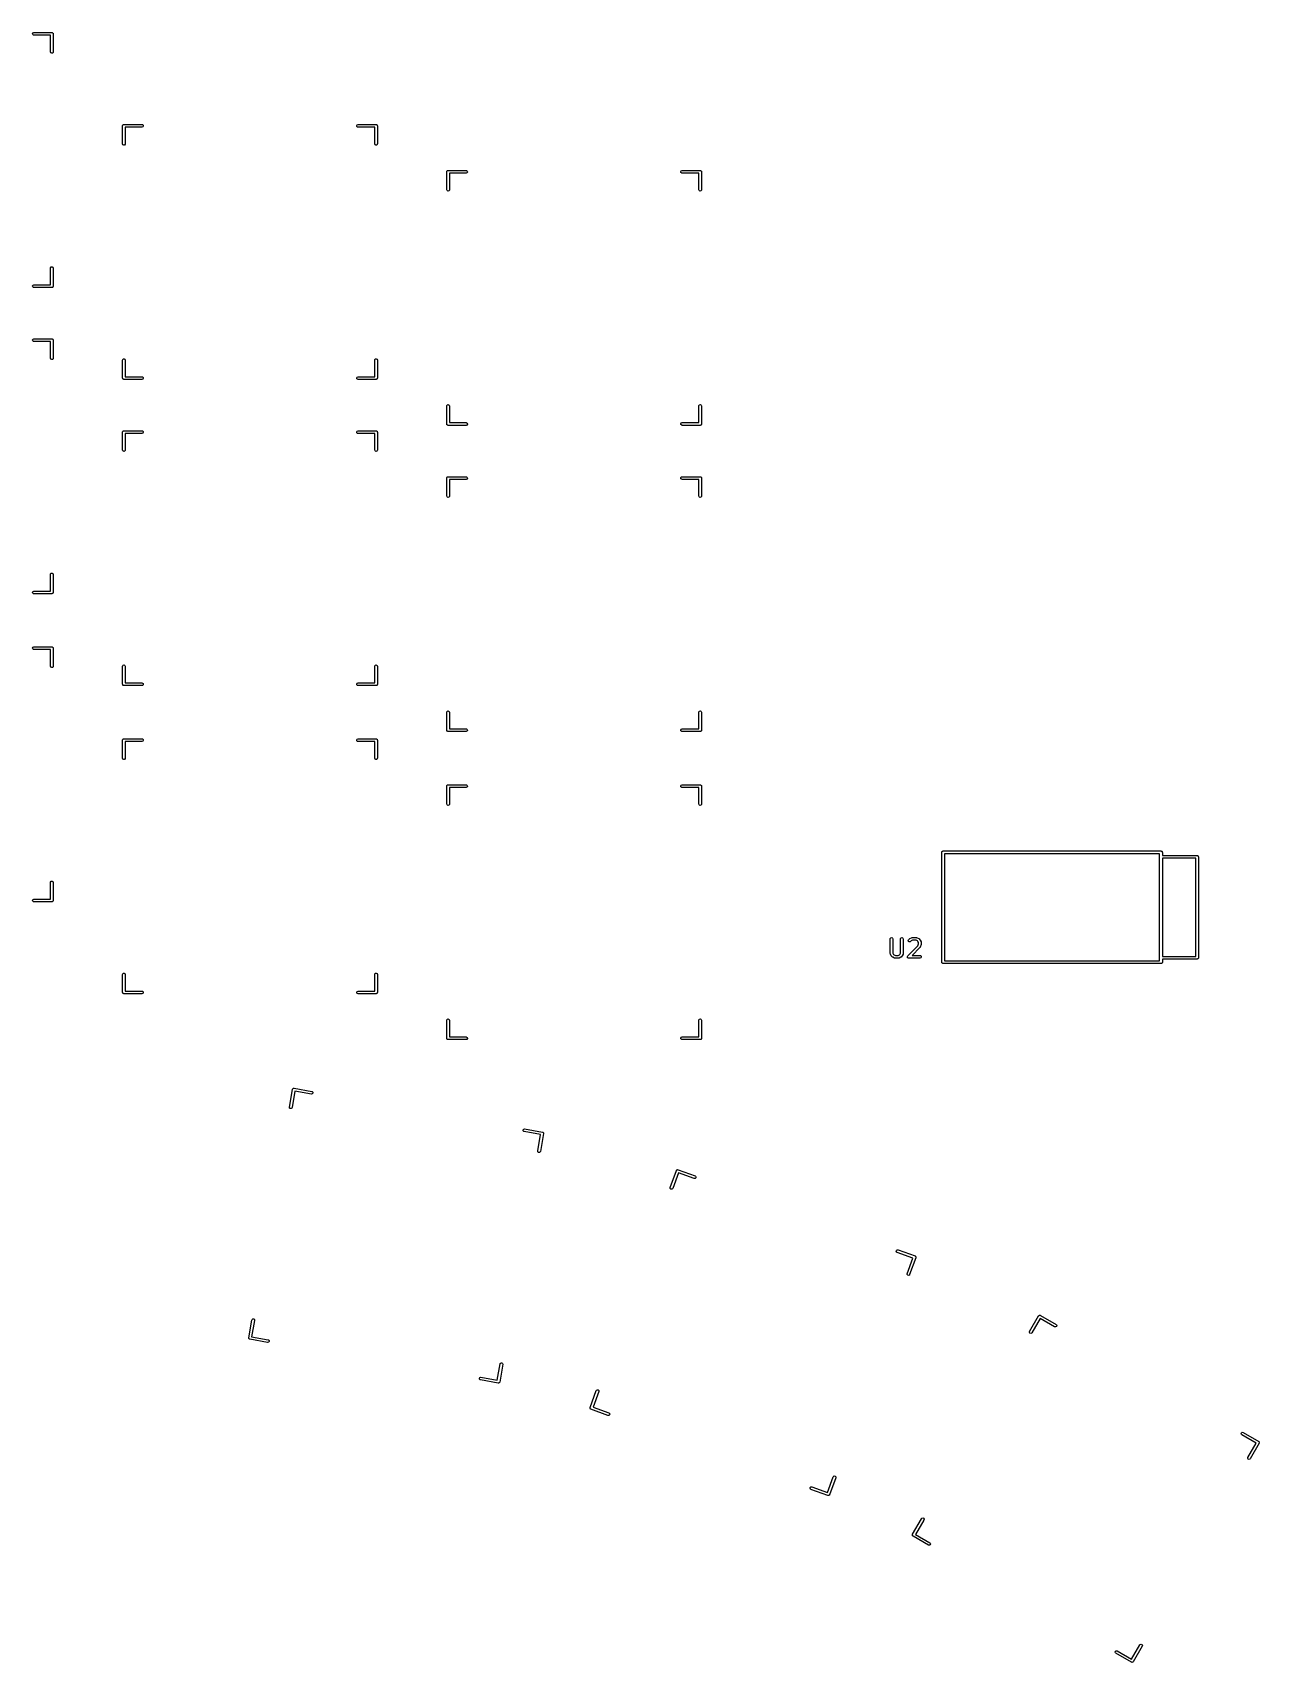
# Model space of a CAD drawing. Extents: x 42 to 179, y -146 to -55.
# Drawn here: x 111.3 to 179.4, y -146 to -55.5 of the extents above; entities that cross this region are included whole.
import ezdxf

# ---------------------------------------------------------------- set-up
doc = ezdxf.new("R2010")
doc.units = 0
doc.layers.add('BLACK', color=7, linetype='CONTINUOUS')

msp = doc.modelspace()

# ---------------------------------------------------------------- linework, layer by layer
at = {"layer": 'BLACK', "linetype": 'CONTINUOUS'}
for p, q in [((111.296, -55.552), (111.322, -55.5075)), ((111.305, -55.6025), (111.296, -55.552)), ((111.344, -55.6355), (111.305, -55.6025)), ((111.322, -55.5075), (111.37, -55.49)), ((111.37, -55.64), (111.344, -55.6355)), ((111.37, -55.49), (112.37, -55.49)), ((112.295, -55.64), (111.37, -55.64)), ((112.295, -56.565), (112.295, -55.64)), ((112.37, -55.49), (112.38, -55.4917)), ((112.38, -55.4917), (112.383, -55.4911)), ((112.383, -55.4911), (112.386, -55.4928)), ((112.386, -55.4928), (112.396, -55.4945)), ((112.396, -55.4945), (112.411, -55.507)), ((112.411, -55.507), (112.427, -55.5168)), ((112.427, -55.5168), (112.43, -55.5231)), ((112.43, -55.5231), (112.435, -55.5275)), ((112.435, -55.5275), (112.438, -55.5467)), ((112.438, -55.5467), (112.445, -55.565)), ((112.445, -55.565), (112.445, -56.565)), ((112.313, -56.6132), (112.295, -56.565)), ((112.357, -56.6389), (112.313, -56.6132)), ((112.407, -56.63), (112.357, -56.6389)), ((112.44, -56.5907), (112.407, -56.63)), ((112.445, -56.565), (112.44, -56.5907)), ((116.312, -60.6244), (116.322, -60.6075)), ((116.322, -60.6075), (116.328, -60.6052)), ((116.328, -60.6052), (116.332, -60.6)), ((116.332, -60.6), (116.352, -60.5967)), ((116.352, -60.5967), (116.37, -60.59)), ((116.37, -60.59), (117.37, -60.59)), ((117.37, -60.59), (117.396, -60.5945)), ((117.396, -60.5945), (117.435, -60.6275)), ((129.296, -60.652), (129.322, -60.6075)), ((129.322, -60.6075), (129.37, -60.59)), ((129.37, -60.59), (130.37, -60.59)), ((130.37, -60.59), (130.38, -60.5917)), ((130.38, -60.5917), (130.383, -60.5911)), ((130.383, -60.5911), (130.386, -60.5928)), ((130.386, -60.5928), (130.396, -60.5945)), ((130.396, -60.5945), (130.411, -60.607)), ((130.411, -60.607), (130.427, -60.6168)), ((116.295, -60.665), (116.297, -60.6553)), ((116.295, -61.665), (116.295, -60.665)), ((116.296, -60.652), (116.298, -60.6491)), ((116.297, -60.6553), (116.296, -60.652)), ((116.298, -60.6491), (116.3, -60.6393)), ((116.3, -60.6393), (116.312, -60.6244)), ((117.37, -60.74), (116.445, -60.74)), ((116.445, -60.74), (116.445, -61.665)), ((117.418, -60.7225), (117.37, -60.74)), ((117.444, -60.678), (117.418, -60.7225)), ((117.435, -60.6275), (117.444, -60.678)), ((129.305, -60.7025), (129.296, -60.652)), ((129.344, -60.7355), (129.305, -60.7025)), ((129.37, -60.74), (129.344, -60.7355)), ((130.295, -60.74), (129.37, -60.74)), ((130.295, -61.665), (130.295, -60.74)), ((130.427, -60.6168), (130.43, -60.6231)), ((130.43, -60.6231), (130.435, -60.6275)), ((130.435, -60.6275), (130.438, -60.6467)), ((130.438, -60.6467), (130.445, -60.665)), ((130.445, -60.665), (130.445, -61.665)), ((116.313, -61.7132), (116.295, -61.665)), ((116.357, -61.7389), (116.313, -61.7132)), ((116.407, -61.73), (116.357, -61.7389)), ((116.44, -61.6907), (116.407, -61.73)), ((116.445, -61.665), (116.44, -61.6907)), ((130.313, -61.7132), (130.295, -61.665)), ((130.357, -61.7389), (130.313, -61.7132)), ((130.407, -61.73), (130.357, -61.7389)), ((130.44, -61.6907), (130.407, -61.73)), ((130.445, -61.665), (130.44, -61.6907)), ((134.295, -63.215), (134.297, -63.2053)), ((134.295, -64.215), (134.295, -63.215)), ((134.296, -63.202), (134.298, -63.1991)), ((134.297, -63.2053), (134.296, -63.202)), ((134.298, -63.1991), (134.3, -63.1893)), ((134.3, -63.1893), (134.312, -63.1744)), ((134.312, -63.1744), (134.322, -63.1575)), ((134.322, -63.1575), (134.328, -63.1552)), ((134.328, -63.1552), (134.332, -63.15)), ((134.332, -63.15), (134.352, -63.1467)), ((134.352, -63.1467), (134.37, -63.14)), ((134.37, -63.14), (135.37, -63.14)), ((135.37, -63.29), (134.445, -63.29)), ((134.445, -63.29), (134.445, -64.215)), ((135.37, -63.14), (135.396, -63.1445)), ((135.418, -63.2725), (135.37, -63.29)), ((135.396, -63.1445), (135.435, -63.1775)), ((135.444, -63.228), (135.418, -63.2725)), ((135.435, -63.1775), (135.444, -63.228)), ((147.296, -63.202), (147.322, -63.1575)), ((147.305, -63.2525), (147.296, -63.202)), ((147.344, -63.2855), (147.305, -63.2525)), ((147.322, -63.1575), (147.37, -63.14)), ((147.37, -63.29), (147.344, -63.2855)), ((147.37, -63.14), (148.37, -63.14)), ((148.295, -63.29), (147.37, -63.29)), ((148.295, -64.215), (148.295, -63.29)), ((148.37, -63.14), (148.38, -63.1417)), ((148.38, -63.1417), (148.383, -63.1411)), ((148.383, -63.1411), (148.386, -63.1428)), ((148.386, -63.1428), (148.396, -63.1445)), ((148.396, -63.1445), (148.411, -63.157)), ((148.411, -63.157), (148.427, -63.1668)), ((148.427, -63.1668), (148.43, -63.1731)), ((148.43, -63.1731), (148.435, -63.1775)), ((148.435, -63.1775), (148.438, -63.1967)), ((148.438, -63.1967), (148.445, -63.215)), ((148.445, -63.215), (148.445, -64.215)), ((134.313, -64.2632), (134.295, -64.215)), ((134.445, -64.215), (134.44, -64.2407)), ((148.313, -64.2632), (148.295, -64.215)), ((148.445, -64.215), (148.44, -64.2407)), ((134.357, -64.2889), (134.313, -64.2632)), ((134.407, -64.28), (134.357, -64.2889)), ((134.44, -64.2407), (134.407, -64.28)), ((148.357, -64.2889), (148.313, -64.2632)), ((148.407, -64.28), (148.357, -64.2889)), ((148.44, -64.2407), (148.407, -64.28)), ((112.295, -68.565), (112.3, -68.5393)), ((112.295, -69.49), (112.295, -68.565)), ((112.3, -68.5393), (112.332, -68.5)), ((112.332, -68.5), (112.383, -68.4911)), ((112.383, -68.4911), (112.427, -68.5168)), ((112.427, -68.5168), (112.445, -68.565)), ((112.445, -68.565), (112.445, -69.565)), ((111.296, -69.552), (111.322, -69.5075)), ((111.305, -69.6025), (111.296, -69.552)), ((111.344, -69.6355), (111.305, -69.6025)), ((111.322, -69.5075), (111.37, -69.49)), ((111.37, -69.64), (111.344, -69.6355)), ((111.37, -69.49), (112.295, -69.49)), ((112.37, -69.64), (111.37, -69.64)), ((112.388, -69.6333), (112.37, -69.64)), ((112.407, -69.63), (112.388, -69.6333)), ((112.412, -69.6248), (112.407, -69.63)), ((112.418, -69.6225), (112.412, -69.6248)), ((112.428, -69.6056), (112.418, -69.6225)), ((112.44, -69.5907), (112.428, -69.6056)), ((112.442, -69.5809), (112.44, -69.5907)), ((112.444, -69.578), (112.442, -69.5809)), ((112.445, -69.565), (112.443, -69.5747)), ((112.443, -69.5747), (112.444, -69.578)), ((111.296, -72.552), (111.322, -72.5075)), ((111.305, -72.6025), (111.296, -72.552)), ((111.344, -72.6355), (111.305, -72.6025)), ((111.322, -72.5075), (111.37, -72.49)), ((111.37, -72.64), (111.344, -72.6355)), ((111.37, -72.49), (112.37, -72.49)), ((112.295, -72.64), (111.37, -72.64)), ((112.295, -73.565), (112.295, -72.64)), ((112.37, -72.49), (112.38, -72.4917)), ((112.38, -72.4917), (112.383, -72.4911)), ((112.383, -72.4911), (112.386, -72.4928)), ((112.386, -72.4928), (112.396, -72.4945)), ((112.396, -72.4945), (112.411, -72.507)), ((112.411, -72.507), (112.427, -72.5168)), ((112.427, -72.5168), (112.43, -72.5231)), ((112.43, -72.5231), (112.435, -72.5275)), ((112.435, -72.5275), (112.438, -72.5467)), ((112.438, -72.5467), (112.445, -72.565)), ((112.445, -72.565), (112.445, -73.565)), ((112.313, -73.6132), (112.295, -73.565)), ((112.357, -73.6389), (112.313, -73.6132)), ((112.407, -73.63), (112.357, -73.6389)), ((112.44, -73.5907), (112.407, -73.63)), ((112.445, -73.565), (112.44, -73.5907)), ((116.295, -73.665), (116.3, -73.6393)), ((116.295, -74.665), (116.295, -73.665)), ((116.3, -73.6393), (116.332, -73.6)), ((116.332, -73.6), (116.383, -73.5911)), ((116.383, -73.5911), (116.427, -73.6168)), ((116.427, -73.6168), (116.445, -73.665)), ((116.445, -73.665), (116.445, -74.59)), ((130.295, -73.665), (130.3, -73.6393)), ((130.295, -74.59), (130.295, -73.665)), ((130.3, -73.6393), (130.332, -73.6)), ((130.332, -73.6), (130.383, -73.5911)), ((130.383, -73.5911), (130.427, -73.6168)), ((130.427, -73.6168), (130.445, -73.665)), ((130.445, -73.665), (130.445, -74.665)), ((116.302, -74.6833), (116.295, -74.665)), ((116.305, -74.7025), (116.302, -74.6833)), ((116.31, -74.7069), (116.305, -74.7025)), ((116.313, -74.7132), (116.31, -74.7069)), ((116.329, -74.723), (116.313, -74.7132)), ((116.344, -74.7355), (116.329, -74.723)), ((116.354, -74.7372), (116.344, -74.7355)), ((116.357, -74.7389), (116.354, -74.7372)), ((116.36, -74.7383), (116.357, -74.7389)), ((116.37, -74.74), (116.36, -74.7383)), ((117.37, -74.74), (116.37, -74.74)), ((116.445, -74.59), (117.37, -74.59)), ((117.37, -74.59), (117.396, -74.5945)), ((117.418, -74.7225), (117.37, -74.74)), ((117.396, -74.5945), (117.435, -74.6275)), ((117.444, -74.678), (117.418, -74.7225)), ((117.435, -74.6275), (117.444, -74.678)), ((129.296, -74.652), (129.322, -74.6075)), ((129.305, -74.7025), (129.296, -74.652)), ((129.344, -74.7355), (129.305, -74.7025)), ((129.322, -74.6075), (129.37, -74.59)), ((129.37, -74.74), (129.344, -74.7355)), ((129.37, -74.59), (130.295, -74.59)), ((130.37, -74.74), (129.37, -74.74)), ((130.388, -74.7333), (130.37, -74.74)), ((130.407, -74.73), (130.388, -74.7333)), ((130.412, -74.7248), (130.407, -74.73)), ((130.418, -74.7225), (130.412, -74.7248)), ((130.428, -74.7056), (130.418, -74.7225)), ((130.44, -74.6907), (130.428, -74.7056)), ((130.442, -74.6809), (130.44, -74.6907)), ((130.444, -74.678), (130.442, -74.6809)), ((130.445, -74.665), (130.443, -74.6747)), ((130.443, -74.6747), (130.444, -74.678)), ((134.295, -76.215), (134.3, -76.1893)), ((134.295, -77.215), (134.295, -76.215)), ((134.3, -76.1893), (134.332, -76.15)), ((134.332, -76.15), (134.383, -76.1411)), ((134.383, -76.1411), (134.427, -76.1668)), ((134.427, -76.1668), (134.445, -76.215)), ((134.445, -76.215), (134.445, -77.14)), ((148.295, -76.215), (148.3, -76.1893)), ((148.295, -77.14), (148.295, -76.215)), ((148.3, -76.1893), (148.332, -76.15)), ((148.332, -76.15), (148.383, -76.1411)), ((148.383, -76.1411), (148.427, -76.1668)), ((148.427, -76.1668), (148.445, -76.215)), ((148.445, -76.215), (148.445, -77.215)), ((116.295, -77.665), (116.297, -77.6553)), ((116.295, -78.665), (116.295, -77.665)), ((116.296, -77.652), (116.298, -77.6491)), ((116.297, -77.6553), (116.296, -77.652)), ((116.298, -77.6491), (116.3, -77.6393)), ((116.3, -77.6393), (116.312, -77.6244)), ((116.312, -77.6244), (116.322, -77.6075)), ((116.322, -77.6075), (116.328, -77.6052)), ((116.328, -77.6052), (116.332, -77.6)), ((116.332, -77.6), (116.352, -77.5967)), ((116.352, -77.5967), (116.37, -77.59)), ((116.37, -77.59), (117.37, -77.59)), ((117.37, -77.74), (116.445, -77.74)), ((116.445, -77.74), (116.445, -78.665)), ((117.37, -77.59), (117.396, -77.5945)), ((117.418, -77.7225), (117.37, -77.74)), ((117.396, -77.5945), (117.435, -77.6275)), ((117.444, -77.678), (117.418, -77.7225)), ((117.435, -77.6275), (117.444, -77.678)), ((129.296, -77.652), (129.322, -77.6075)), ((129.305, -77.7025), (129.296, -77.652)), ((129.344, -77.7355), (129.305, -77.7025)), ((129.322, -77.6075), (129.37, -77.59)), ((129.37, -77.74), (129.344, -77.7355)), ((129.37, -77.59), (130.37, -77.59)), ((130.295, -77.74), (129.37, -77.74)), ((130.295, -78.665), (130.295, -77.74)), ((130.37, -77.59), (130.38, -77.5917)), ((130.38, -77.5917), (130.383, -77.5911)), ((130.383, -77.5911), (130.386, -77.5928)), ((130.386, -77.5928), (130.396, -77.5945)), ((130.396, -77.5945), (130.411, -77.607)), ((130.411, -77.607), (130.427, -77.6168)), ((130.427, -77.6168), (130.43, -77.6231)), ((130.43, -77.6231), (130.435, -77.6275)), ((130.435, -77.6275), (130.438, -77.6467)), ((130.438, -77.6467), (130.445, -77.665)), ((130.445, -77.665), (130.445, -78.665)), ((134.302, -77.2333), (134.295, -77.215)), ((134.305, -77.2525), (134.302, -77.2333)), ((134.31, -77.2569), (134.305, -77.2525)), ((134.313, -77.2632), (134.31, -77.2569)), ((134.329, -77.273), (134.313, -77.2632)), ((134.344, -77.2855), (134.329, -77.273)), ((134.354, -77.2872), (134.344, -77.2855)), ((134.357, -77.2889), (134.354, -77.2872)), ((134.36, -77.2883), (134.357, -77.2889)), ((134.37, -77.29), (134.36, -77.2883)), ((135.37, -77.29), (134.37, -77.29)), ((134.445, -77.14), (135.37, -77.14)), ((135.37, -77.14), (135.396, -77.1445)), ((135.418, -77.2725), (135.37, -77.29)), ((135.396, -77.1445), (135.435, -77.1775)), ((135.444, -77.228), (135.418, -77.2725)), ((135.435, -77.1775), (135.444, -77.228)), ((147.296, -77.202), (147.322, -77.1575)), ((147.305, -77.2525), (147.296, -77.202)), ((147.344, -77.2855), (147.305, -77.2525)), ((147.322, -77.1575), (147.37, -77.14)), ((147.37, -77.29), (147.344, -77.2855)), ((147.37, -77.14), (148.295, -77.14)), ((148.37, -77.29), (147.37, -77.29)), ((148.388, -77.2833), (148.37, -77.29)), ((148.407, -77.28), (148.388, -77.2833)), ((148.412, -77.2748), (148.407, -77.28)), ((148.418, -77.2725), (148.412, -77.2748)), ((148.428, -77.2556), (148.418, -77.2725)), ((148.44, -77.2407), (148.428, -77.2556)), ((148.442, -77.2309), (148.44, -77.2407)), ((148.444, -77.228), (148.442, -77.2309)), ((148.445, -77.215), (148.443, -77.2247)), ((148.443, -77.2247), (148.444, -77.228)), ((116.313, -78.7132), (116.295, -78.665)), ((116.44, -78.6907), (116.407, -78.73)), ((116.445, -78.665), (116.44, -78.6907)), ((130.313, -78.7132), (130.295, -78.665)), ((130.44, -78.6907), (130.407, -78.73)), ((130.445, -78.665), (130.44, -78.6907)), ((116.357, -78.7389), (116.313, -78.7132)), ((116.407, -78.73), (116.357, -78.7389)), ((130.357, -78.7389), (130.313, -78.7132)), ((130.407, -78.73), (130.357, -78.7389)), ((134.295, -80.215), (134.297, -80.2053)), ((134.295, -81.215), (134.295, -80.215)), ((134.296, -80.202), (134.298, -80.1991)), ((134.297, -80.2053), (134.296, -80.202)), ((134.298, -80.1991), (134.3, -80.1893)), ((134.3, -80.1893), (134.312, -80.1744)), ((134.312, -80.1744), (134.322, -80.1575)), ((134.322, -80.1575), (134.328, -80.1552)), ((134.328, -80.1552), (134.332, -80.15)), ((134.332, -80.15), (134.352, -80.1467)), ((134.352, -80.1467), (134.37, -80.14)), ((134.37, -80.14), (135.37, -80.14)), ((135.37, -80.29), (134.445, -80.29)), ((134.445, -80.29), (134.445, -81.215)), ((135.37, -80.14), (135.396, -80.1445)), ((135.418, -80.2725), (135.37, -80.29)), ((135.396, -80.1445), (135.435, -80.1775)), ((135.444, -80.228), (135.418, -80.2725)), ((135.435, -80.1775), (135.444, -80.228)), ((147.296, -80.202), (147.322, -80.1575)), ((147.305, -80.2525), (147.296, -80.202)), ((147.344, -80.2855), (147.305, -80.2525)), ((147.322, -80.1575), (147.37, -80.14)), ((147.37, -80.29), (147.344, -80.2855)), ((147.37, -80.14), (148.37, -80.14)), ((148.295, -80.29), (147.37, -80.29)), ((148.295, -81.215), (148.295, -80.29)), ((148.37, -80.14), (148.38, -80.1417)), ((148.38, -80.1417), (148.383, -80.1411)), ((148.383, -80.1411), (148.386, -80.1428)), ((148.386, -80.1428), (148.396, -80.1445)), ((148.396, -80.1445), (148.411, -80.157)), ((148.411, -80.157), (148.427, -80.1668)), ((148.427, -80.1668), (148.43, -80.1731)), ((148.43, -80.1731), (148.435, -80.1775)), ((148.435, -80.1775), (148.438, -80.1967)), ((148.438, -80.1967), (148.445, -80.215)), ((148.445, -80.215), (148.445, -81.215)), ((134.313, -81.2632), (134.295, -81.215)), ((134.357, -81.2889), (134.313, -81.2632)), ((134.407, -81.28), (134.357, -81.2889)), ((134.44, -81.2407), (134.407, -81.28)), ((134.445, -81.215), (134.44, -81.2407)), ((148.313, -81.2632), (148.295, -81.215)), ((148.357, -81.2889), (148.313, -81.2632)), ((148.407, -81.28), (148.357, -81.2889)), ((148.44, -81.2407), (148.407, -81.28)), ((148.445, -81.215), (148.44, -81.2407)), ((112.295, -85.565), (112.3, -85.5393)), ((112.295, -86.49), (112.295, -85.565)), ((112.3, -85.5393), (112.332, -85.5)), ((112.332, -85.5), (112.383, -85.4911)), ((112.383, -85.4911), (112.427, -85.5168)), ((112.427, -85.5168), (112.445, -85.565)), ((112.445, -85.565), (112.445, -86.565)), ((111.296, -86.552), (111.322, -86.5075)), ((111.305, -86.6025), (111.296, -86.552)), ((111.344, -86.6355), (111.305, -86.6025)), ((111.322, -86.5075), (111.37, -86.49)), ((111.37, -86.64), (111.344, -86.6355)), ((111.37, -86.49), (112.295, -86.49)), ((112.37, -86.64), (111.37, -86.64)), ((112.388, -86.6333), (112.37, -86.64)), ((112.407, -86.63), (112.388, -86.6333)), ((112.412, -86.6248), (112.407, -86.63)), ((112.418, -86.6225), (112.412, -86.6248)), ((112.428, -86.6056), (112.418, -86.6225)), ((112.44, -86.5907), (112.428, -86.6056)), ((112.442, -86.5809), (112.44, -86.5907)), ((112.444, -86.578), (112.442, -86.5809)), ((112.445, -86.565), (112.443, -86.5747)), ((112.443, -86.5747), (112.444, -86.578)), ((111.296, -89.6524), (111.322, -89.6079)), ((111.305, -89.7029), (111.296, -89.6524)), ((111.344, -89.7359), (111.305, -89.7029)), ((111.322, -89.6079), (111.37, -89.5904)), ((111.37, -89.7404), (111.344, -89.7359)), ((111.37, -89.5904), (112.37, -89.5904)), ((112.295, -89.7404), (111.37, -89.7404)), ((112.295, -90.6654), (112.295, -89.7404)), ((112.37, -89.5904), (112.38, -89.5921)), ((112.38, -89.5921), (112.383, -89.5915)), ((112.383, -89.5915), (112.386, -89.5932)), ((112.386, -89.5932), (112.396, -89.5949)), ((112.396, -89.5949), (112.411, -89.6074)), ((112.411, -89.6074), (112.427, -89.6172)), ((112.427, -89.6172), (112.43, -89.6235)), ((112.43, -89.6235), (112.435, -89.6279)), ((112.435, -89.6279), (112.438, -89.6471)), ((112.438, -89.6471), (112.445, -89.6654)), ((112.445, -89.6654), (112.445, -90.6654)), ((112.313, -90.7136), (112.295, -90.6654)), ((112.357, -90.7393), (112.313, -90.7136)), ((112.407, -90.7304), (112.357, -90.7393)), ((112.44, -90.6911), (112.407, -90.7304)), ((112.445, -90.6654), (112.44, -90.6911)), ((116.295, -90.665), (116.3, -90.6393)), ((116.295, -91.665), (116.295, -90.665)), ((116.3, -90.6393), (116.332, -90.6)), ((116.332, -90.6), (116.383, -90.5911)), ((116.383, -90.5911), (116.427, -90.6168)), ((116.427, -90.6168), (116.445, -90.665)), ((116.445, -90.665), (116.445, -91.59)), ((130.295, -90.665), (130.3, -90.6393)), ((130.295, -91.59), (130.295, -90.665)), ((130.3, -90.6393), (130.332, -90.6)), ((130.332, -90.6), (130.383, -90.5911)), ((130.383, -90.5911), (130.427, -90.6168)), ((130.427, -90.6168), (130.445, -90.665)), ((130.445, -90.665), (130.445, -91.665)), ((116.302, -91.6833), (116.295, -91.665)), ((116.305, -91.7025), (116.302, -91.6833)), ((116.31, -91.7069), (116.305, -91.7025)), ((116.313, -91.7132), (116.31, -91.7069)), ((116.329, -91.723), (116.313, -91.7132)), ((116.344, -91.7355), (116.329, -91.723)), ((116.354, -91.7372), (116.344, -91.7355)), ((116.357, -91.7389), (116.354, -91.7372)), ((116.36, -91.7383), (116.357, -91.7389)), ((116.37, -91.74), (116.36, -91.7383)), ((117.37, -91.74), (116.37, -91.74)), ((116.445, -91.59), (117.37, -91.59)), ((117.37, -91.59), (117.396, -91.5945)), ((117.418, -91.7225), (117.37, -91.74)), ((117.396, -91.5945), (117.435, -91.6275)), ((117.444, -91.678), (117.418, -91.7225)), ((117.435, -91.6275), (117.444, -91.678)), ((129.296, -91.652), (129.322, -91.6075)), ((129.305, -91.7025), (129.296, -91.652)), ((129.344, -91.7355), (129.305, -91.7025)), ((129.322, -91.6075), (129.37, -91.59)), ((129.37, -91.74), (129.344, -91.7355)), ((129.37, -91.59), (130.295, -91.59)), ((130.37, -91.74), (129.37, -91.74)), ((130.388, -91.7333), (130.37, -91.74)), ((130.407, -91.73), (130.388, -91.7333)), ((130.412, -91.7248), (130.407, -91.73)), ((130.418, -91.7225), (130.412, -91.7248)), ((130.428, -91.7056), (130.418, -91.7225)), ((130.44, -91.6907), (130.428, -91.7056)), ((130.442, -91.6809), (130.44, -91.6907)), ((130.444, -91.678), (130.442, -91.6809)), ((130.445, -91.665), (130.443, -91.6747)), ((130.443, -91.6747), (130.444, -91.678)), ((134.3, -93.1893), (134.332, -93.15)), ((134.332, -93.15), (134.383, -93.1411)), ((134.383, -93.1411), (134.427, -93.1668)), ((134.427, -93.1668), (134.445, -93.215)), ((148.3, -93.1893), (148.332, -93.15)), ((148.332, -93.15), (148.383, -93.1411)), ((148.383, -93.1411), (148.427, -93.1668)), ((148.427, -93.1668), (148.445, -93.215)), ((134.295, -93.215), (134.3, -93.1893)), ((134.295, -94.215), (134.295, -93.215)), ((134.445, -93.215), (134.445, -94.14)), ((148.295, -93.215), (148.3, -93.1893)), ((148.295, -94.14), (148.295, -93.215)), ((148.445, -93.215), (148.445, -94.215)), ((116.295, -94.7654), (116.297, -94.7557)), ((116.295, -95.7654), (116.295, -94.7654)), ((116.296, -94.7524), (116.298, -94.7495)), ((116.297, -94.7557), (116.296, -94.7524)), ((116.298, -94.7495), (116.3, -94.7397)), ((116.3, -94.7397), (116.312, -94.7248)), ((116.312, -94.7248), (116.322, -94.7079)), ((116.322, -94.7079), (116.328, -94.7056)), ((116.328, -94.7056), (116.332, -94.7004)), ((116.332, -94.7004), (116.352, -94.6971)), ((116.352, -94.6971), (116.37, -94.6904)), ((116.37, -94.6904), (117.37, -94.6904)), ((117.37, -94.8404), (116.445, -94.8404)), ((116.445, -94.8404), (116.445, -95.7654)), ((117.37, -94.6904), (117.396, -94.6949)), ((117.418, -94.8229), (117.37, -94.8404)), ((117.396, -94.6949), (117.435, -94.7279)), ((117.444, -94.7784), (117.418, -94.8229)), ((117.435, -94.7279), (117.444, -94.7784)), ((129.296, -94.7524), (129.322, -94.7079)), ((129.305, -94.8029), (129.296, -94.7524)), ((129.344, -94.8359), (129.305, -94.8029)), ((129.322, -94.7079), (129.37, -94.6904)), ((129.37, -94.8404), (129.344, -94.8359)), ((129.37, -94.6904), (130.37, -94.6904)), ((130.295, -94.8404), (129.37, -94.8404)), ((130.295, -95.7654), (130.295, -94.8404)), ((130.37, -94.6904), (130.38, -94.6921)), ((130.38, -94.6921), (130.383, -94.6915)), ((130.383, -94.6915), (130.386, -94.6932)), ((130.386, -94.6932), (130.396, -94.6949)), ((130.396, -94.6949), (130.411, -94.7074)), ((130.411, -94.7074), (130.427, -94.7172)), ((130.427, -94.7172), (130.43, -94.7235)), ((130.43, -94.7235), (130.435, -94.7279)), ((130.435, -94.7279), (130.438, -94.7471)), ((130.438, -94.7471), (130.445, -94.7654)), ((130.445, -94.7654), (130.445, -95.7654)), ((134.302, -94.2333), (134.295, -94.215)), ((134.305, -94.2525), (134.302, -94.2333)), ((134.31, -94.2569), (134.305, -94.2525)), ((134.313, -94.2632), (134.31, -94.2569)), ((134.329, -94.273), (134.313, -94.2632)), ((134.344, -94.2855), (134.329, -94.273)), ((134.354, -94.2872), (134.344, -94.2855)), ((134.357, -94.2889), (134.354, -94.2872)), ((134.36, -94.2883), (134.357, -94.2889)), ((134.37, -94.29), (134.36, -94.2883)), ((135.37, -94.29), (134.37, -94.29)), ((134.445, -94.14), (135.37, -94.14)), ((135.37, -94.14), (135.396, -94.1445)), ((135.418, -94.2725), (135.37, -94.29)), ((135.396, -94.1445), (135.435, -94.1775)), ((135.444, -94.228), (135.418, -94.2725)), ((135.435, -94.1775), (135.444, -94.228)), ((147.296, -94.202), (147.322, -94.1575)), ((147.305, -94.2525), (147.296, -94.202)), ((147.344, -94.2855), (147.305, -94.2525)), ((147.322, -94.1575), (147.37, -94.14)), ((147.37, -94.29), (147.344, -94.2855)), ((147.37, -94.14), (148.295, -94.14)), ((148.37, -94.29), (147.37, -94.29)), ((148.388, -94.2833), (148.37, -94.29)), ((148.407, -94.28), (148.388, -94.2833)), ((148.412, -94.2748), (148.407, -94.28)), ((148.418, -94.2725), (148.412, -94.2748)), ((148.428, -94.2556), (148.418, -94.2725)), ((148.44, -94.2407), (148.428, -94.2556)), ((148.442, -94.2309), (148.44, -94.2407)), ((148.444, -94.228), (148.442, -94.2309)), ((148.445, -94.215), (148.443, -94.2247)), ((148.443, -94.2247), (148.444, -94.228)), ((116.313, -95.8136), (116.295, -95.7654)), ((116.357, -95.8393), (116.313, -95.8136)), ((116.407, -95.8304), (116.357, -95.8393)), ((116.44, -95.7911), (116.407, -95.8304)), ((116.445, -95.7654), (116.44, -95.7911)), ((130.313, -95.8136), (130.295, -95.7654)), ((130.357, -95.8393), (130.313, -95.8136)), ((130.407, -95.8304), (130.357, -95.8393)), ((130.44, -95.7911), (130.407, -95.8304)), ((130.445, -95.7654), (130.44, -95.7911)), ((134.295, -97.3154), (134.297, -97.3057)), ((134.295, -98.3154), (134.295, -97.3154)), ((134.296, -97.3024), (134.298, -97.2995)), ((134.297, -97.3057), (134.296, -97.3024)), ((134.298, -97.2995), (134.3, -97.2897)), ((134.3, -97.2897), (134.312, -97.2748)), ((134.312, -97.2748), (134.322, -97.2579)), ((134.322, -97.2579), (134.328, -97.2556)), ((134.328, -97.2556), (134.332, -97.2504)), ((134.332, -97.2504), (134.352, -97.2471)), ((134.352, -97.2471), (134.37, -97.2404)), ((134.37, -97.2404), (135.37, -97.2404)), ((135.37, -97.3904), (134.445, -97.3904)), ((134.445, -97.3904), (134.445, -98.3154)), ((135.37, -97.2404), (135.396, -97.2449)), ((135.418, -97.3729), (135.37, -97.3904)), ((135.396, -97.2449), (135.435, -97.2779)), ((135.444, -97.3284), (135.418, -97.3729)), ((135.435, -97.2779), (135.444, -97.3284)), ((147.296, -97.3024), (147.322, -97.2579)), ((147.305, -97.3529), (147.296, -97.3024)), ((147.344, -97.3859), (147.305, -97.3529)), ((147.322, -97.2579), (147.37, -97.2404)), ((147.37, -97.3904), (147.344, -97.3859)), ((147.37, -97.2404), (148.37, -97.2404)), ((148.295, -97.3904), (147.37, -97.3904)), ((148.295, -98.3154), (148.295, -97.3904)), ((148.37, -97.2404), (148.38, -97.2421)), ((148.38, -97.2421), (148.383, -97.2415)), ((148.383, -97.2415), (148.386, -97.2432)), ((148.386, -97.2432), (148.396, -97.2449)), ((148.396, -97.2449), (148.411, -97.2574)), ((148.411, -97.2574), (148.427, -97.2672)), ((148.427, -97.2672), (148.43, -97.2735)), ((148.43, -97.2735), (148.435, -97.2779)), ((148.435, -97.2779), (148.438, -97.2971)), ((148.438, -97.2971), (148.445, -97.3154)), ((148.445, -97.3154), (148.445, -98.3154)), ((134.313, -98.3636), (134.295, -98.3154)), ((134.357, -98.3893), (134.313, -98.3636)), ((134.407, -98.3804), (134.357, -98.3893)), ((134.44, -98.3411), (134.407, -98.3804)), ((134.445, -98.3154), (134.44, -98.3411)), ((148.313, -98.3636), (148.295, -98.3154)), ((148.357, -98.3893), (148.313, -98.3636)), ((148.407, -98.3804), (148.357, -98.3893)), ((148.44, -98.3411), (148.407, -98.3804)), ((148.445, -98.3154), (148.44, -98.3411)), ((161.787, -100.992), (161.789, -100.983)), ((161.787, -107.093), (161.787, -100.992)), ((161.789, -100.979), (161.79, -100.977)), ((161.789, -100.983), (161.789, -100.979)), ((161.79, -100.977), (161.792, -100.967)), ((161.792, -100.967), (161.805, -100.952)), ((161.805, -100.952), (161.814, -100.935)), ((161.814, -100.935), (161.821, -100.933)), ((161.821, -100.933), (161.825, -100.928)), ((161.825, -100.928), (161.844, -100.924)), ((161.844, -100.924), (161.862, -100.917)), ((161.862, -100.917), (173.963, -100.917)), ((161.938, -101.067), (161.938, -107.017)), ((173.887, -101.067), (161.938, -101.067)), ((173.887, -107.017), (173.887, -101.067)), ((173.963, -100.917), (173.972, -100.919)), ((173.972, -100.919), (173.976, -100.919)), ((173.976, -100.919), (173.978, -100.92)), ((173.978, -100.92), (173.988, -100.922)), ((173.988, -100.922), (174.003, -100.935)), ((174.003, -100.935), (174.02, -100.944)), ((174.02, -100.944), (174.022, -100.951)), ((174.022, -100.951), (174.027, -100.955)), ((174.027, -100.955), (174.031, -100.974)), ((174.031, -100.974), (174.037, -100.992)), ((174.037, -100.992), (174.037, -101.167)), ((174.037, -101.167), (175.963, -101.167)), ((174.037, -101.317), (174.037, -106.767)), ((175.887, -101.317), (174.037, -101.317)), ((175.887, -106.767), (175.887, -101.317)), ((175.963, -101.167), (175.972, -101.169)), ((175.972, -101.169), (175.976, -101.169)), ((175.976, -101.169), (175.978, -101.17)), ((175.978, -101.17), (175.988, -101.172)), ((175.988, -101.172), (176.003, -101.185)), ((176.003, -101.185), (176.02, -101.194)), ((176.02, -101.194), (176.022, -101.201)), ((176.022, -101.201), (176.027, -101.205)), ((176.027, -101.205), (176.031, -101.224)), ((176.031, -101.224), (176.037, -101.242)), ((176.037, -101.242), (176.037, -106.843)), ((112.295, -102.665), (112.3, -102.64)), ((112.295, -103.59), (112.295, -102.665)), ((112.3, -102.64), (112.332, -102.6)), ((112.332, -102.6), (112.383, -102.592)), ((112.383, -102.592), (112.427, -102.617)), ((112.427, -102.617), (112.445, -102.665)), ((112.445, -102.665), (112.445, -103.665)), ((111.296, -103.652), (111.322, -103.608)), ((111.305, -103.703), (111.296, -103.652)), ((111.344, -103.736), (111.305, -103.703)), ((111.322, -103.608), (111.37, -103.59)), ((111.37, -103.74), (111.344, -103.736)), ((111.37, -103.59), (112.295, -103.59)), ((112.37, -103.74), (111.37, -103.74)), ((112.388, -103.734), (112.37, -103.74)), ((112.407, -103.73), (112.388, -103.734)), ((112.412, -103.725), (112.407, -103.73)), ((112.418, -103.723), (112.412, -103.725)), ((112.428, -103.706), (112.418, -103.723)), ((112.44, -103.691), (112.428, -103.706)), ((112.442, -103.681), (112.44, -103.691)), ((112.444, -103.678), (112.442, -103.681)), ((112.445, -103.665), (112.443, -103.675)), ((112.443, -103.675), (112.444, -103.678)), ((158.926, -105.797), (158.93, -105.772)), ((158.926, -106.607), (158.926, -105.797)), ((158.93, -105.772), (158.963, -105.732)), ((158.963, -105.732), (159.014, -105.723)), ((159.014, -105.723), (159.058, -105.749)), ((159.058, -105.749), (159.076, -105.797)), ((159.076, -105.797), (159.076, -106.589)), ((159.497, -105.797), (159.502, -105.772)), ((159.497, -106.589), (159.497, -105.797)), ((159.502, -105.772), (159.535, -105.732)), ((159.535, -105.732), (159.585, -105.723)), ((159.585, -105.723), (159.629, -105.749)), ((159.629, -105.749), (159.647, -105.797)), ((159.647, -105.797), (159.647, -106.607)), ((159.926, -105.886), (159.948, -105.84)), ((159.948, -105.84), (159.995, -105.792)), ((159.995, -105.792), (160.014, -105.779)), ((160.014, -105.779), (160.015, -105.778)), ((160.015, -105.778), (160.11, -105.73)), ((160.11, -105.73), (160.135, -105.723)), ((160.135, -105.723), (160.139, -105.724)), ((160.139, -105.724), (160.143, -105.722)), ((160.143, -105.722), (160.382, -105.722)), ((160.382, -105.722), (160.407, -105.727)), ((160.407, -105.727), (160.411, -105.73)), ((160.411, -105.73), (160.415, -105.73)), ((160.415, -105.73), (160.51, -105.778)), ((160.51, -105.778), (160.528, -105.791)), ((160.528, -105.791), (160.53, -105.792)), ((160.53, -105.792), (160.577, -105.84)), ((160.577, -105.84), (160.59, -105.858)), ((158.927, -106.611), (158.926, -106.607)), ((158.926, -106.615), (158.927, -106.611)), ((158.934, -106.64), (158.926, -106.615)), ((158.981, -106.736), (158.934, -106.64)), ((158.982, -106.737), (158.981, -106.736)), ((158.995, -106.755), (158.982, -106.737)), ((159.076, -106.589), (159.11, -106.658)), ((159.11, -106.658), (159.14, -106.688)), ((159.14, -106.688), (159.209, -106.722)), ((159.209, -106.722), (159.364, -106.722)), ((159.364, -106.722), (159.432, -106.688)), ((159.432, -106.688), (159.463, -106.658)), ((159.463, -106.658), (159.497, -106.589)), ((159.591, -106.736), (159.578, -106.754)), ((159.639, -106.64), (159.591, -106.736)), ((159.64, -106.636), (159.639, -106.64)), ((159.642, -106.632), (159.64, -106.636)), ((159.647, -106.607), (159.642, -106.632)), ((159.89, -106.765), (159.9, -106.744)), ((159.9, -106.744), (160.459, -106.185)), ((159.939, -105.936), (159.926, -105.886)), ((159.981, -105.965), (159.939, -105.936)), ((160.032, -105.961), (159.981, -105.965)), ((160.054, -105.946), (160.032, -105.961)), ((160.093, -105.907), (160.054, -105.946)), ((160.161, -105.872), (160.093, -105.907)), ((160.577, -106.279), (160.134, -106.722)), ((160.134, -106.722), (160.572, -106.722)), ((160.364, -105.872), (160.161, -105.872)), ((160.432, -105.907), (160.364, -105.872)), ((160.463, -105.937), (160.432, -105.907)), ((160.459, -106.185), (160.497, -106.071)), ((160.497, -106.005), (160.463, -105.937)), ((160.497, -106.071), (160.497, -106.005)), ((160.572, -106.722), (160.598, -106.727)), ((160.579, -106.275), (160.577, -106.279)), ((160.583, -106.273), (160.579, -106.275)), ((160.596, -106.25), (160.583, -106.273)), ((160.59, -105.858), (160.591, -105.859)), ((160.591, -105.859), (160.639, -105.954)), ((160.643, -106.107), (160.596, -106.25)), ((160.598, -106.727), (160.637, -106.76)), ((160.639, -105.954), (160.647, -105.979)), ((160.647, -106.083), (160.643, -106.105)), ((160.643, -106.105), (160.643, -106.107)), ((160.647, -105.979), (160.645, -105.984)), ((160.645, -105.984), (160.647, -105.988)), ((160.647, -105.988), (160.647, -106.083)), ((159.043, -106.803), (158.995, -106.755)), ((159.044, -106.803), (159.043, -106.803)), ((159.062, -106.817), (159.044, -106.803)), ((159.158, -106.864), (159.062, -106.817)), ((159.162, -106.865), (159.158, -106.864)), ((159.165, -106.868), (159.162, -106.865)), ((159.191, -106.872), (159.165, -106.868)), ((159.382, -106.872), (159.191, -106.872)), ((159.386, -106.871), (159.382, -106.872)), ((159.39, -106.872), (159.386, -106.871)), ((159.415, -106.864), (159.39, -106.872)), ((159.51, -106.817), (159.415, -106.864)), ((159.511, -106.816), (159.51, -106.817)), ((159.53, -106.803), (159.511, -106.816)), ((159.577, -106.755), (159.53, -106.803)), ((159.578, -106.754), (159.577, -106.755)), ((159.878, -106.791), (159.88, -106.788)), ((159.884, -106.813), (159.878, -106.791)), ((159.879, -106.784), (159.89, -106.765)), ((159.88, -106.788), (159.879, -106.784)), ((159.888, -106.835), (159.884, -106.813)), ((159.891, -106.837), (159.888, -106.835)), ((159.892, -106.84), (159.891, -106.837)), ((159.91, -106.853), (159.892, -106.84)), ((159.927, -106.868), (159.91, -106.853)), ((159.932, -106.869), (159.927, -106.868)), ((159.934, -106.87), (159.932, -106.869)), ((159.937, -106.869), (159.934, -106.87)), ((159.953, -106.872), (159.937, -106.869)), ((160.572, -106.872), (159.953, -106.872)), ((160.62, -106.855), (160.572, -106.872)), ((160.646, -106.81), (160.62, -106.855)), ((160.637, -106.76), (160.646, -106.81)), ((161.794, -107.111), (161.787, -107.093)), ((161.798, -107.13), (161.794, -107.111)), ((161.803, -107.134), (161.798, -107.13)), ((161.805, -107.141), (161.803, -107.134)), ((161.822, -107.15), (161.805, -107.141)), ((161.837, -107.163), (161.822, -107.15)), ((161.847, -107.165), (161.837, -107.163)), ((161.849, -107.166), (161.847, -107.165)), ((161.853, -107.166), (161.849, -107.166)), ((161.862, -107.167), (161.853, -107.166)), ((173.963, -107.167), (161.862, -107.167)), ((161.938, -107.017), (173.887, -107.017)), ((173.981, -107.161), (173.963, -107.167)), ((174, -107.157), (173.981, -107.161)), ((174.004, -107.152), (174, -107.157)), ((174.011, -107.15), (174.004, -107.152)), ((174.02, -107.133), (174.011, -107.15)), ((174.033, -107.118), (174.02, -107.133)), ((174.035, -107.108), (174.033, -107.118)), ((174.036, -107.106), (174.035, -107.108)), ((174.037, -107.093), (174.036, -107.102)), ((174.036, -107.102), (174.036, -107.106)), ((174.037, -106.767), (175.887, -106.767)), ((175.963, -106.917), (174.037, -106.917)), ((174.037, -106.917), (174.037, -107.093)), ((175.981, -106.911), (175.963, -106.917)), ((176, -106.907), (175.981, -106.911)), ((176.004, -106.902), (176, -106.907)), ((176.011, -106.9), (176.004, -106.902)), ((176.02, -106.883), (176.011, -106.9)), ((176.033, -106.868), (176.02, -106.883)), ((176.035, -106.858), (176.033, -106.868)), ((176.036, -106.856), (176.035, -106.858)), ((176.037, -106.843), (176.036, -106.852)), ((176.036, -106.852), (176.036, -106.856)), ((116.295, -107.765), (116.3, -107.74)), ((116.295, -108.765), (116.295, -107.765)), ((116.3, -107.74), (116.332, -107.7)), ((116.332, -107.7), (116.383, -107.692)), ((116.383, -107.692), (116.427, -107.717)), ((116.427, -107.717), (116.445, -107.765)), ((116.445, -107.765), (116.445, -108.69)), ((130.295, -107.765), (130.3, -107.74)), ((130.295, -108.69), (130.295, -107.765)), ((130.3, -107.74), (130.332, -107.7)), ((130.332, -107.7), (130.383, -107.692)), ((130.383, -107.692), (130.427, -107.717)), ((130.427, -107.717), (130.445, -107.765)), ((130.445, -107.765), (130.445, -108.765)), ((116.302, -108.784), (116.295, -108.765)), ((116.305, -108.803), (116.302, -108.784)), ((116.31, -108.807), (116.305, -108.803)), ((116.313, -108.814), (116.31, -108.807)), ((116.329, -108.823), (116.313, -108.814)), ((116.344, -108.836), (116.329, -108.823)), ((116.354, -108.838), (116.344, -108.836)), ((116.357, -108.839), (116.354, -108.838)), ((116.36, -108.839), (116.357, -108.839)), ((116.37, -108.84), (116.36, -108.839)), ((117.37, -108.84), (116.37, -108.84)), ((116.445, -108.69), (117.37, -108.69)), ((117.37, -108.69), (117.396, -108.695)), ((117.418, -108.823), (117.37, -108.84)), ((117.396, -108.695), (117.435, -108.728)), ((117.444, -108.778), (117.418, -108.823)), ((117.435, -108.728), (117.444, -108.778)), ((129.296, -108.752), (129.322, -108.708)), ((129.305, -108.803), (129.296, -108.752)), ((129.344, -108.836), (129.305, -108.803)), ((129.322, -108.708), (129.37, -108.69)), ((129.37, -108.84), (129.344, -108.836)), ((129.37, -108.69), (130.295, -108.69)), ((130.37, -108.84), (129.37, -108.84)), ((130.388, -108.834), (130.37, -108.84)), ((130.407, -108.83), (130.388, -108.834)), ((130.412, -108.825), (130.407, -108.83)), ((130.418, -108.823), (130.412, -108.825)), ((130.428, -108.806), (130.418, -108.823)), ((130.44, -108.791), (130.428, -108.806)), ((130.442, -108.781), (130.44, -108.791)), ((130.444, -108.778), (130.442, -108.781)), ((130.445, -108.765), (130.443, -108.775)), ((130.443, -108.775), (130.444, -108.778)), ((134.295, -110.315), (134.3, -110.29)), ((134.295, -111.315), (134.295, -110.315)), ((134.3, -110.29), (134.332, -110.25)), ((134.332, -110.25), (134.383, -110.242)), ((134.383, -110.242), (134.427, -110.267)), ((134.427, -110.267), (134.445, -110.315)), ((134.445, -110.315), (134.445, -111.24)), ((148.295, -110.315), (148.3, -110.29)), ((148.295, -111.24), (148.295, -110.315)), ((148.3, -110.29), (148.332, -110.25)), ((148.332, -110.25), (148.383, -110.242)), ((148.383, -110.242), (148.427, -110.267)), ((148.427, -110.267), (148.445, -110.315)), ((148.445, -110.315), (148.445, -111.315)), ((134.445, -111.24), (135.37, -111.24)), ((135.37, -111.24), (135.396, -111.245)), ((135.396, -111.245), (135.435, -111.278)), ((147.296, -111.302), (147.322, -111.258)), ((147.322, -111.258), (147.37, -111.24)), ((147.37, -111.24), (148.295, -111.24)), ((134.302, -111.334), (134.295, -111.315)), ((134.305, -111.353), (134.302, -111.334)), ((134.31, -111.357), (134.305, -111.353)), ((134.313, -111.364), (134.31, -111.357)), ((134.329, -111.373), (134.313, -111.364)), ((134.344, -111.386), (134.329, -111.373)), ((134.354, -111.388), (134.344, -111.386)), ((134.357, -111.389), (134.354, -111.388)), ((134.36, -111.389), (134.357, -111.389)), ((134.37, -111.39), (134.36, -111.389)), ((135.37, -111.39), (134.37, -111.39)), ((135.418, -111.373), (135.37, -111.39)), ((135.444, -111.328), (135.418, -111.373)), ((135.435, -111.278), (135.444, -111.328)), ((147.305, -111.353), (147.296, -111.302)), ((147.344, -111.386), (147.305, -111.353)), ((147.37, -111.39), (147.344, -111.386)), ((148.37, -111.39), (147.37, -111.39)), ((148.388, -111.384), (148.37, -111.39)), ((148.407, -111.38), (148.388, -111.384)), ((148.412, -111.375), (148.407, -111.38)), ((148.418, -111.373), (148.412, -111.375)), ((148.428, -111.356), (148.418, -111.373)), ((148.44, -111.341), (148.428, -111.356)), ((148.442, -111.331), (148.44, -111.341)), ((148.444, -111.328), (148.442, -111.331)), ((148.445, -111.315), (148.443, -111.325)), ((148.443, -111.325), (148.444, -111.328)), ((125.559, -115.133), (125.732, -114.148)), ((125.867, -114.248), (125.706, -115.159)), ((125.732, -114.148), (125.736, -114.139)), ((125.736, -114.136), (125.738, -114.133)), ((125.736, -114.139), (125.736, -114.136)), ((125.738, -114.133), (125.741, -114.124)), ((125.741, -114.124), (125.756, -114.111)), ((125.756, -114.111), (125.769, -114.096)), ((125.769, -114.096), (125.775, -114.095)), ((125.775, -114.095), (125.78, -114.091)), ((125.78, -114.091), (125.8, -114.091)), ((125.8, -114.091), (125.819, -114.087)), ((125.819, -114.087), (126.804, -114.261)), ((126.778, -114.409), (125.867, -114.248)), ((126.828, -114.4), (126.778, -114.409)), ((126.804, -114.261), (126.828, -114.27)), ((126.828, -114.27), (126.861, -114.309)), ((126.861, -114.361), (126.828, -114.4)), ((126.861, -114.309), (126.861, -114.361)), ((125.567, -115.184), (125.559, -115.133)), ((125.607, -115.217), (125.567, -115.184)), ((125.658, -115.217), (125.607, -115.217)), ((125.697, -115.184), (125.658, -115.217)), ((125.706, -115.159), (125.697, -115.184)), ((138.538, -116.393), (138.571, -116.354)), ((138.538, -116.444), (138.538, -116.393)), ((138.571, -116.484), (138.538, -116.444)), ((138.571, -116.354), (138.622, -116.345)), ((138.596, -116.493), (138.571, -116.484)), ((139.506, -116.653), (138.596, -116.493)), ((138.622, -116.345), (139.606, -116.519)), ((139.346, -117.564), (139.506, -116.653)), ((139.667, -116.605), (139.494, -117.59)), ((139.606, -116.519), (139.616, -116.522)), ((139.616, -116.522), (139.619, -116.522)), ((139.619, -116.522), (139.622, -116.524)), ((139.622, -116.524), (139.631, -116.527)), ((139.631, -116.527), (139.643, -116.542)), ((139.643, -116.542), (139.658, -116.555)), ((139.658, -116.555), (139.659, -116.562)), ((139.659, -116.562), (139.664, -116.567)), ((139.664, -116.567), (139.664, -116.586)), ((139.664, -116.586), (139.667, -116.605)), ((139.355, -117.615), (139.346, -117.564)), ((139.494, -117.59), (139.485, -117.615)), ((139.394, -117.648), (139.355, -117.615)), ((139.445, -117.648), (139.394, -117.648)), ((139.485, -117.615), (139.445, -117.648)), ((146.707, -119.593), (147.049, -118.653)), ((147.164, -118.775), (146.848, -119.644)), ((147.049, -118.653), (147.054, -118.644)), ((147.054, -118.641), (147.057, -118.639)), ((147.054, -118.644), (147.054, -118.641)), ((147.057, -118.639), (147.062, -118.63)), ((147.062, -118.63), (147.079, -118.621)), ((147.079, -118.621), (147.094, -118.608)), ((147.094, -118.608), (147.1, -118.608)), ((147.1, -118.608), (147.106, -118.605)), ((147.106, -118.605), (147.125, -118.608)), ((147.125, -118.608), (147.145, -118.608)), ((147.145, -118.608), (148.085, -118.95)), ((148.033, -119.091), (147.164, -118.775)), ((148.085, -119.091), (148.033, -119.091)), ((148.085, -118.95), (148.107, -118.963)), ((148.124, -119.058), (148.085, -119.091)), ((148.107, -118.963), (148.133, -119.008)), ((148.133, -119.008), (148.124, -119.058)), ((146.707, -119.644), (146.707, -119.593)), ((146.74, -119.683), (146.707, -119.644)), ((146.79, -119.692), (146.74, -119.683)), ((146.835, -119.666), (146.79, -119.692)), ((146.848, -119.644), (146.835, -119.666)), ((159.261, -123.138), (159.27, -123.087)), ((159.287, -123.182), (159.261, -123.138)), ((159.27, -123.087), (159.31, -123.054)), ((159.31, -123.195), (159.287, -123.182)), ((159.31, -123.054), (159.361, -123.054)), ((160.179, -123.512), (159.31, -123.195)), ((159.361, -123.054), (160.301, -123.396)), ((159.862, -124.381), (160.179, -123.512)), ((160.345, -123.492), (160.003, -124.432)), ((160.301, -123.396), (160.309, -123.401)), ((160.309, -123.401), (160.312, -123.402)), ((160.312, -123.402), (160.315, -123.404)), ((160.315, -123.404), (160.323, -123.409)), ((160.323, -123.409), (160.333, -123.426)), ((160.333, -123.426), (160.345, -123.441)), ((160.345, -123.441), (160.345, -123.448)), ((160.345, -123.448), (160.349, -123.454)), ((160.349, -123.454), (160.345, -123.473)), ((160.345, -123.473), (160.345, -123.492)), ((159.862, -124.432), (159.862, -124.381)), ((159.895, -124.471), (159.862, -124.432)), ((159.946, -124.48), (159.895, -124.471)), ((159.99, -124.455), (159.946, -124.48)), ((160.003, -124.432), (159.99, -124.455)), ((123.301, -127.936), (123.475, -126.951)), ((123.622, -126.977), (123.462, -127.888)), ((123.475, -126.951), (123.484, -126.926)), ((123.484, -126.926), (123.523, -126.893)), ((123.523, -126.893), (123.574, -126.893)), ((123.574, -126.893), (123.614, -126.926)), ((123.614, -126.926), (123.622, -126.977)), ((166.663, -127.586), (167.163, -126.72)), ((167.255, -126.86), (166.793, -127.661)), ((167.163, -126.72), (167.169, -126.713)), ((167.169, -126.713), (167.17, -126.71)), ((167.17, -126.71), (167.173, -126.708)), ((167.173, -126.708), (167.18, -126.7)), ((167.18, -126.7), (167.198, -126.694)), ((167.198, -126.694), (167.215, -126.684)), ((167.215, -126.684), (167.221, -126.685)), ((167.221, -126.685), (167.228, -126.683)), ((167.228, -126.683), (167.246, -126.689)), ((167.246, -126.689), (167.265, -126.693)), ((168.056, -127.323), (167.255, -126.86)), ((167.265, -126.693), (168.131, -127.193)), ((168.107, -127.332), (168.056, -127.323)), ((168.151, -127.306), (168.107, -127.332)), ((168.131, -127.193), (168.151, -127.21)), ((168.151, -127.21), (168.169, -127.258)), ((168.169, -127.258), (168.151, -127.306)), ((123.305, -127.955), (123.301, -127.936)), ((123.305, -127.974), (123.305, -127.955)), ((123.309, -127.979), (123.305, -127.974)), ((123.31, -127.986), (123.309, -127.979)), ((123.325, -127.999), (123.31, -127.986)), ((123.337, -128.014), (123.325, -127.999)), ((123.347, -128.017), (123.337, -128.014)), ((123.349, -128.019), (123.347, -128.017)), ((123.353, -128.019), (123.349, -128.019)), ((123.362, -128.022), (123.353, -128.019)), ((124.347, -128.196), (123.362, -128.022)), ((123.462, -127.888), (124.373, -128.048)), ((124.397, -128.187), (124.347, -128.196)), ((124.373, -128.048), (124.397, -128.057)), ((124.397, -128.057), (124.43, -128.097)), ((124.43, -128.148), (124.397, -128.187)), ((124.43, -128.097), (124.43, -128.148)), ((166.654, -127.637), (166.663, -127.586)), ((166.68, -127.681), (166.654, -127.637)), ((166.728, -127.699), (166.68, -127.681)), ((166.776, -127.681), (166.728, -127.699)), ((166.793, -127.661), (166.776, -127.681)), ((137.262, -129.382), (137.271, -129.357)), ((137.271, -129.357), (137.31, -129.324)), ((137.31, -129.324), (137.362, -129.324)), ((137.362, -129.324), (137.401, -129.357)), ((137.401, -129.357), (137.41, -129.408)), ((136.107, -130.18), (136.14, -130.141)), ((136.107, -130.232), (136.107, -130.18)), ((136.14, -130.271), (136.107, -130.232)), ((136.14, -130.141), (136.191, -130.132)), ((136.164, -130.28), (136.14, -130.271)), ((136.191, -130.132), (137.101, -130.293)), ((137.101, -130.293), (137.262, -129.382)), ((137.41, -129.408), (137.236, -130.393)), ((137.149, -130.454), (136.164, -130.28)), ((137.168, -130.45), (137.149, -130.454)), ((137.188, -130.45), (137.168, -130.45)), ((137.193, -130.446), (137.188, -130.45)), ((137.2, -130.445), (137.193, -130.446)), ((137.212, -130.43), (137.2, -130.445)), ((137.227, -130.417), (137.212, -130.43)), ((137.231, -130.408), (137.227, -130.417)), ((137.233, -130.405), (137.231, -130.408)), ((137.236, -130.393), (137.233, -130.402)), ((137.233, -130.402), (137.233, -130.405)), ((142.261, -131.809), (142.603, -130.869)), ((142.743, -130.92), (142.427, -131.789)), ((142.603, -130.869), (142.616, -130.846)), ((142.616, -130.846), (142.66, -130.821)), ((142.66, -130.821), (142.711, -130.83)), ((142.711, -130.83), (142.743, -130.869)), ((142.743, -130.869), (142.743, -130.92)), ((142.257, -131.847), (142.261, -131.828)), ((142.261, -131.853), (142.257, -131.847)), ((142.261, -131.828), (142.261, -131.809)), ((142.261, -131.86), (142.261, -131.853)), ((142.273, -131.875), (142.261, -131.86)), ((142.283, -131.892), (142.273, -131.875)), ((142.291, -131.897), (142.283, -131.892)), ((142.293, -131.899), (142.291, -131.897)), ((142.297, -131.9), (142.293, -131.899)), ((142.305, -131.905), (142.297, -131.9)), ((143.245, -132.247), (142.305, -131.905)), ((142.427, -131.789), (143.296, -132.106)), ((143.296, -132.247), (143.245, -132.247)), ((143.296, -132.106), (143.319, -132.119)), ((143.336, -132.214), (143.296, -132.247)), ((143.319, -132.119), (143.345, -132.163)), ((143.345, -132.163), (143.336, -132.214)), ((178.411, -133.258), (178.429, -133.21)), ((178.429, -133.306), (178.411, -133.258)), ((178.429, -133.21), (178.473, -133.184)), ((178.449, -133.323), (178.429, -133.306)), ((179.25, -133.785), (178.449, -133.323)), ((178.473, -133.184), (178.524, -133.193)), ((178.524, -133.193), (179.39, -133.693)), ((178.787, -134.586), (179.25, -133.785)), ((179.417, -133.795), (178.917, -134.661)), ((179.39, -133.693), (179.397, -133.699)), ((179.397, -133.699), (179.4, -133.7)), ((179.4, -133.7), (179.402, -133.703)), ((179.402, -133.703), (179.41, -133.71)), ((179.41, -133.71), (179.416, -133.728)), ((179.416, -133.728), (179.426, -133.745)), ((179.421, -133.776), (179.417, -133.795)), ((179.427, -133.758), (179.421, -133.776)), ((179.426, -133.745), (179.425, -133.751)), ((179.425, -133.751), (179.427, -133.758)), ((178.778, -134.637), (178.787, -134.586)), ((178.804, -134.681), (178.778, -134.637)), ((178.852, -134.699), (178.804, -134.681)), ((178.9, -134.681), (178.852, -134.699)), ((178.917, -134.661), (178.9, -134.681)), ((155.442, -136.526), (155.758, -135.657)), ((155.758, -135.657), (155.771, -135.635)), ((155.771, -135.635), (155.816, -135.609)), ((155.816, -135.609), (155.866, -135.618)), ((155.866, -135.618), (155.899, -135.657)), ((155.899, -135.657), (155.899, -135.708)), ((154.473, -136.294), (154.482, -136.243)), ((154.499, -136.338), (154.473, -136.294)), ((154.482, -136.243), (154.521, -136.21)), ((154.521, -136.351), (154.499, -136.338)), ((154.521, -136.21), (154.573, -136.21)), ((155.461, -136.693), (154.521, -136.351)), ((154.573, -136.21), (155.442, -136.526)), ((155.899, -135.708), (155.557, -136.648)), ((155.481, -136.693), (155.461, -136.693)), ((155.5, -136.696), (155.481, -136.693)), ((155.506, -136.693), (155.5, -136.696)), ((155.512, -136.693), (155.506, -136.693)), ((155.527, -136.68), (155.512, -136.693)), ((155.544, -136.671), (155.527, -136.68)), ((155.549, -136.662), (155.544, -136.671)), ((155.552, -136.66), (155.549, -136.662)), ((155.557, -136.648), (155.552, -136.657)), ((155.552, -136.657), (155.552, -136.66)), ((160.163, -138.845), (160.663, -137.979)), ((160.793, -138.054), (160.33, -138.855)), ((160.663, -137.979), (160.68, -137.959)), ((160.68, -137.959), (160.728, -137.941)), ((160.728, -137.941), (160.776, -137.959)), ((160.776, -137.959), (160.802, -138.003)), ((160.802, -138.003), (160.793, -138.054)), ((160.153, -138.882), (160.159, -138.864)), ((160.155, -138.889), (160.153, -138.882)), ((160.154, -138.895), (160.155, -138.889)), ((160.164, -138.912), (160.154, -138.895)), ((160.159, -138.864), (160.163, -138.845)), ((160.17, -138.93), (160.164, -138.912)), ((160.178, -138.937), (160.17, -138.93)), ((160.18, -138.94), (160.178, -138.937)), ((160.183, -138.941), (160.18, -138.94)), ((160.19, -138.947), (160.183, -138.941)), ((161.056, -139.447), (160.19, -138.947)), ((160.33, -138.855), (161.131, -139.317)), ((161.131, -139.317), (161.151, -139.334)), ((161.107, -139.456), (161.056, -139.447)), ((161.151, -139.43), (161.107, -139.456)), ((161.151, -139.334), (161.169, -139.382)), ((161.169, -139.382), (161.151, -139.43)), ((171.411, -145.382), (171.429, -145.334)), ((171.429, -145.43), (171.411, -145.382)), ((171.429, -145.334), (171.473, -145.308)), ((171.449, -145.447), (171.429, -145.43)), ((172.315, -145.947), (171.449, -145.447)), ((171.473, -145.308), (171.524, -145.317)), ((171.524, -145.317), (172.325, -145.78)), ((172.325, -145.78), (172.787, -144.979)), ((172.917, -145.054), (172.417, -145.92)), ((172.787, -144.979), (172.804, -144.959)), ((172.804, -144.959), (172.852, -144.941)), ((172.852, -144.941), (172.9, -144.959)), ((172.9, -144.959), (172.926, -145.003)), ((172.926, -145.003), (172.917, -145.054)), ((172.334, -145.951), (172.315, -145.947)), ((172.352, -145.957), (172.334, -145.951)), ((172.359, -145.955), (172.352, -145.957)), ((172.365, -145.956), (172.359, -145.955)), ((172.382, -145.946), (172.365, -145.956)), ((172.4, -145.94), (172.382, -145.946)), ((172.407, -145.932), (172.4, -145.94)), ((172.41, -145.93), (172.407, -145.932)), ((172.411, -145.927), (172.41, -145.93)), ((172.417, -145.92), (172.411, -145.927))]:
    msp.add_line(p, q, dxfattribs=at)

doc.saveas('drawing.dxf')
